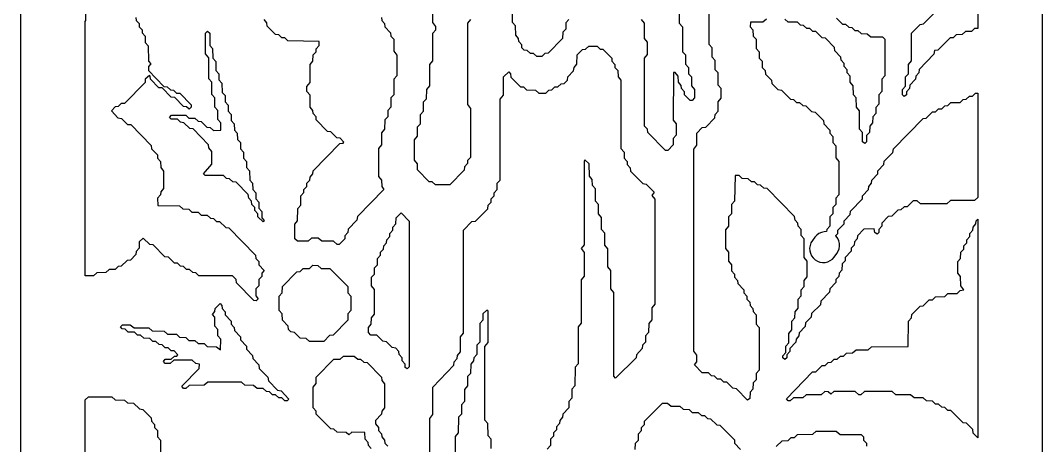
# Model space of a CAD drawing. Header units: millimetres. Extents: x 10 to 410, y 18 to 283.
# Drawn here: x 79 to 142.3, y 66.9 to 93.2 of the extents above; entities that cross this region are included whole.
import ezdxf

# ---------------------------------------------------------------- set-up
doc = ezdxf.new("R2010")
doc.units = ezdxf.units.MM
doc.layers.add('CUT', color=1, linetype='Continuous')

msp = doc.modelspace()

# ---------------------------------------------------------------- linework, layer by layer
at = {"layer": 'CUT'}
for points in [[(121.134, 21), (129.134, 21), (129.134, 24), (142.2679, 24), (142.2679, 144), (129.134, 144), (129.134, 147), (121.134, 147), (121.134, 144), (100.134, 144), (100.134, 147), (92.134, 147), (92.134, 144), (79, 144), (79, 24), (92.134, 24), (92.134, 21), (100.134, 21), (100.134, 24), (121.134, 24)], [(93.6971, 81.0228), (93.6891, 81.2133), (93.5071, 81.4105), (93.4991, 81.6011), (93.3171, 81.7982), (93.3091, 81.9888), (93.1271, 82.1859), (93.1036, 82.4001), (92.3484, 83.1706), (92.138, 83.1954), (91.9445, 83.3808), (91.758, 83.3892), (91.5645, 83.5746), (90.4416, 83.5803), (90.3246, 83.6847), (90.8446, 84.2942), (90.8446, 85.0628), (90.6572, 85.2877), (90.6492, 85.4783), (89.6885, 86.4663), (89.4781, 86.491), (89.1185, 86.854), (88.9081, 86.8787), (88.7146, 87.0641), (88.3381, 87.0726), (88.2273, 87.1855), (88.3517, 87.3276), (89.2312, 87.3248), (89.4247, 87.1394), (89.8012, 87.131), (89.9947, 86.9456), (90.1812, 86.9371), (90.5407, 86.5741), (90.7512, 86.5494), (90.9447, 86.364), (91.409, 86.3987), (91.4091, 86.8353), (91.2246, 87.0457), (91.2192, 87.6107), (91.0346, 87.8211), (91.0292, 88.3862), (90.8446, 88.5966), (90.8392, 89.3555), (90.6546, 89.5659), (90.6546, 90.8787), (90.4646, 91.1168), (90.4646, 92.3921), (90.5761, 92.5162), (90.7146, 92.3921), (90.7201, 91.6332), (90.8946, 91.4473), (90.91, 90.8577), (91.0946, 90.6474), (91.1, 90.0823), (91.282, 89.8852), (91.29, 89.5007), (91.472, 89.3036), (91.48, 88.7253), (91.662, 88.5281), (91.67, 88.1437), (91.852, 87.9466), (91.86, 87.5621), (92.042, 87.365), (92.05, 86.9805), (92.232, 86.7834), (92.24, 86.3989), (92.422, 86.2018), (92.43, 85.8174), (92.6119, 85.6202), (92.62, 85.2358), (92.8019, 85.0386), (92.81, 84.6542), (92.9919, 84.4571), (93, 84.0726), (93.1819, 83.8755), (93.19, 83.2972), (93.3719, 83.1), (93.38, 82.7156), (93.5619, 82.5184), (93.57, 82.134), (93.7519, 81.9369), (93.7599, 81.5524), (93.9419, 81.3553), (93.9499, 80.9708), (94.0945, 80.8013), (94.0231, 80.718)], [(102.5592, 81.275), (103.0642, 80.7605), (103.0642, 71.7307), (102.9392, 71.6038), (102.8242, 71.7062), (102.8088, 71.908), (102.6268, 72.1051), (102.6188, 72.2957), (102.4368, 72.4929), (102.4288, 72.6834), (102.2281, 72.896), (102.0063, 72.9285), (101.6581, 73.2837), (101.4363, 73.3162), (101.0642, 73.6877), (100.6877, 73.6962), (100.5343, 73.8631), (100.5369, 74.1824), (100.7188, 74.3796), (100.7269, 74.764), (100.9143, 74.9889), (100.9143, 76.5329), (100.7269, 76.7578), (100.7269, 77.2842), (100.9088, 77.4813), (100.9169, 77.8658), (101.0988, 78.0629), (101.1069, 78.4474), (101.2888, 78.6445), (101.2969, 78.8351), (101.4788, 79.0322), (101.4869, 79.2228), (101.6688, 79.4199), (101.6768, 79.6105), (101.8588, 79.8077), (101.8668, 79.9982), (102.0488, 80.1954), (102.0568, 80.386), (102.2388, 80.5831), (102.2468, 80.9676)], [(128.2333, 71.4367), (128.6168, 71.816), (128.8033, 71.8244), (128.9968, 72.0098), (129.1832, 72.0183), (129.3768, 72.2037), (129.5632, 72.2121), (129.7568, 72.3975), (129.9432, 72.406), (130.1368, 72.5914), (130.5132, 72.5999), (130.7203, 72.788), (131.4632, 72.7937), (131.6703, 72.9818), (133.9537, 73.0014), (133.9732, 74.5569), (134.1577, 74.7673), (134.1732, 74.9691), (134.6852, 75.4915), (134.883, 75.5078), (135.2551, 75.8793), (135.453, 75.8955), (135.6466, 76.0809), (136.213, 76.0893), (136.4066, 76.2748), (136.973, 76.2832), (137.1665, 76.4686), (137.3874, 76.5114), (137.2057, 76.7578), (137.1976, 77.3361), (137.0157, 77.5333), (137.0157, 78.2535), (137.1976, 78.4506), (137.2057, 78.8351), (137.3876, 79.0322), (137.3957, 79.2228), (137.5776, 79.4199), (137.5857, 79.6105), (137.7676, 79.8077), (137.7756, 79.9982), (137.9576, 80.1954), (137.9656, 80.386), (138.1476, 80.5831), (138.1556, 80.7737), (138.2679, 80.8864), (138.2679, 67.3342), (137.973, 67.6351), (137.9421, 67.8605), (137.5669, 68.2433), (137.3451, 68.2758), (136.593, 69.035), (136.4066, 69.0435), (136.213, 69.2289), (136.0266, 69.2374), (135.833, 69.4228), (135.6466, 69.4312), (135.453, 69.6166), (135.0766, 69.6251), (134.883, 69.8105), (134.3166, 69.8189), (134.0947, 70.0101), (133.1767, 70.0128), (132.9547, 70.2039), (131.2518, 70.2039), (131.0163, 70.0101), (130.8967, 70.0128), (130.6748, 70.2039), (129.3518, 70.2039), (129.1583, 70.0529), (128.9932, 70.1982), (128.7818, 70.2039), (128.5599, 70.0128), (127.6419, 70.0101), (127.4199, 69.8189), (126.8535, 69.8105), (126.6464, 69.6224), (126.5269, 69.6251), (126.4134, 69.7512), (128.0354, 71.4205)], [(99.2617, 74.6253), (98.3623, 73.7039), (98.1405, 73.6714), (97.7809, 73.3084), (96.9014, 73.3057), (96.6943, 73.4938), (96.3179, 73.5023), (95.9583, 73.8653), (95.7365, 73.8978), (95.597, 74.0438), (95.5735, 74.2579), (95.2171, 74.6253), (95.209, 75.0098), (95.0245, 75.2202), (95.0245, 76.1078), (95.209, 76.3182), (95.2171, 76.7026), (96.1164, 77.624), (96.3143, 77.6402), (96.5079, 77.8256), (96.8843, 77.8341), (97.0914, 78.0222), (97.4009, 78.0195), (97.6229, 77.8284), (98.1474, 77.8284), (99.2617, 76.7026), (99.2698, 76.3182), (99.4543, 76.1078), (99.4543, 75.2202), (99.2698, 75.0098)], [(91.4091, 73.4589), (91.2272, 73.656), (91.2192, 74.0405), (91.0346, 74.2508), (91.0292, 74.8159), (90.8846, 74.9855), (91.0292, 75.155), (91.0446, 75.3568), (91.3631, 75.6503), (91.472, 75.5394), (91.48, 75.3489), (91.662, 75.1517), (91.67, 74.9611), (92.042, 74.5701), (92.05, 74.3796), (92.232, 74.1824), (92.24, 73.9918), (92.6119, 73.6008), (92.62, 73.4103), (92.9919, 73.0192), (93, 72.8287), (93.3719, 72.4377), (93.38, 72.2471), (93.7519, 71.8561), (93.7755, 71.6419), (94.3145, 71.0919), (94.3454, 70.8665), (94.9106, 70.2898), (95.1324, 70.2573), (95.6118, 69.738), (95.501, 69.6251), (95.3679, 69.6251), (95.1744, 69.8105), (94.9879, 69.8189), (94.7944, 70.0044), (94.6079, 70.0128), (94.4144, 70.1982), (94.228, 70.2067), (94.0344, 70.3921), (93.658, 70.4005), (93.436, 70.5917), (92.898, 70.5944), (92.6761, 70.7855), (90.5931, 70.7855), (90.3712, 70.5944), (89.4531, 70.5917), (89.2312, 70.4005), (89.0981, 70.4005), (88.9873, 70.5399), (90.0637, 71.6419), (90.0791, 71.9083), (89.8581, 71.9514), (89.6362, 72.1425), (88.5032, 72.1425), (88.2677, 71.9487), (87.9582, 71.9514), (87.8473, 72.0643), (87.9582, 72.2037), (88.3346, 72.2121), (88.5281, 72.3975), (88.6862, 72.4003), (88.7493, 72.4894), (88.5246, 72.7184), (88.3381, 72.7269), (88.1446, 72.9123), (87.9582, 72.9207), (87.7646, 73.1061), (87.5782, 73.1146), (87.3846, 73.3), (87.1982, 73.3084), (87.0046, 73.4938), (86.6282, 73.5023), (86.4347, 73.6877), (86.2482, 73.6962), (86.0547, 73.8816), (85.6782, 73.89), (85.4847, 74.0754), (85.2982, 74.0839), (85.1874, 74.2232), (85.3118, 74.3389), (85.7978, 74.3389), (86.0333, 74.145), (86.9377, 74.145), (87.1448, 73.9569), (87.9012, 73.9484), (88.0948, 73.763), (88.6612, 73.7546), (88.8548, 73.5692), (89.2312, 73.5607), (89.4247, 73.3753), (89.8012, 73.3668), (89.9947, 73.1814), (90.3712, 73.173), (90.5647, 72.9876), (91.1311, 72.9791), (91.3739, 72.7935)]]:
    msp.add_lwpolyline(points, close=True, dxfattribs=at)
for points in [[(138.2679, 99.9157), (138.2679, 92.6892), (138.0631, 92.6861), (137.8696, 92.5007), (137.4932, 92.4922), (137.2996, 92.3068), (136.9232, 92.2984), (136.7296, 92.113), (136.5432, 92.1045), (135.7911, 91.3453), (135.5726, 91.3153), (135.5431, 91.0923), (134.6241, 90.1546), (134.6006, 89.9404), (134.4186, 89.7432), (134.4106, 89.5526), (134.0541, 89.1852), (134.0306, 88.9711), (133.8486, 88.7739), (133.8406, 88.5833), (133.6932, 88.4802), (133.5958, 88.5833), (133.5958, 88.9159), (133.7777, 89.113), (133.7858, 89.6913), (133.9677, 89.8884), (133.9758, 90.4667), (134.1632, 90.6916), (134.1658, 92.4054), (134.6852, 92.939), (134.907, 92.9715), (135.6622, 93.7421)], [(106.8615, 93.236), (106.6741, 93.0111), (106.6741, 87.9776), (106.8641, 87.7395), (106.8615, 84.7061), (106.6795, 84.509), (106.6715, 84.3184), (106.4895, 84.1212), (106.4741, 83.9194), (105.5707, 83.0015), (104.6912, 82.9988), (104.4841, 83.1869), (104.2976, 83.1954), (103.5768, 83.9307), (103.5687, 84.3151), (103.3842, 84.5255), (103.3842, 85.8008), (103.5687, 86.0112), (103.5768, 86.5895), (103.7587, 86.7867), (103.7668, 87.365), (103.9487, 87.5621), (103.9568, 88.1404), (104.1387, 88.3376), (104.1468, 88.9159), (104.3342, 89.1407), (104.3342, 90.4535), (104.5242, 90.6916), (104.5242, 92.3921), (104.7087, 92.6025), (104.7141, 92.8173), (104.5242, 93.0554), (104.5045, 94.8049)], [(86.1522, 93.3747), (86.1602, 93.1841), (86.3422, 92.9869), (86.3502, 92.7964), (86.5322, 92.5992), (86.5402, 92.4086), (86.7221, 92.2115), (86.7302, 91.8271), (86.9147, 91.6167), (86.9202, 90.6639), (87.0647, 90.4943), (86.9202, 90.3248), (86.9202, 90.0823), (87.8808, 89.0943), (88.0912, 89.0696), (88.2848, 88.8842), (88.4712, 88.8757), (88.6648, 88.6903), (88.8627, 88.6741), (89.5646, 87.9578), (89.572, 87.8079), (89.4497, 87.6943), (89.2846, 87.8396), (89.0867, 87.8558), (88.5486, 88.4049), (88.3267, 88.4374), (87.7646, 89.0027), (87.5667, 89.019), (87.0547, 89.5414), (87.0391, 89.7436), (86.9793, 89.7832), (86.7302, 89.5494), (86.7147, 89.3475), (85.4428, 88.0497), (85.2449, 88.0334), (85.0513, 87.848), (84.8649, 87.8396), (84.6355, 87.5864), (85.0309, 87.1557), (85.2528, 87.1232), (85.6249, 86.7517), (85.8228, 86.7355), (87.0947, 85.4376), (87.1102, 85.2358), (87.4747, 84.856), (87.4902, 84.6542), (87.6721, 84.4571), (87.6802, 84.0726), (87.8647, 83.8622), (87.8647, 82.7807), (87.6802, 82.5704), (87.6721, 82.3798), (87.4902, 82.1826), (87.5042, 81.7251), (88.8377, 81.7056), (89.0448, 81.5175), (89.4212, 81.509), (89.6147, 81.3236), (89.9912, 81.3151), (90.1847, 81.1297), (90.5612, 81.1213), (90.7547, 80.9359), (90.9411, 80.9274), (91.1347, 80.742), (91.3211, 80.7336), (91.7047, 80.3543), (91.9026, 80.3381), (93.5545, 78.6525), (93.57, 78.4506), (93.7519, 78.2535), (93.7599, 78.0629), (94.0945, 77.6995), (93.9499, 77.53), (93.9419, 77.3394), (93.7599, 77.1423), (93.7519, 76.7578), (93.57, 76.5607), (93.57, 76.1243), (93.7119, 75.9415), (93.6011, 75.8286), (93.4565, 75.8364), (92.3746, 76.9404), (92.3591, 77.1423), (92.1345, 77.3711), (90.0481, 77.3795), (89.8545, 77.5649), (89.6681, 77.5734), (89.4746, 77.7588), (89.2881, 77.7672), (89.0946, 77.9527), (88.9081, 77.9611), (88.7146, 78.1465), (88.5281, 78.155), (88.1686, 78.518), (87.9467, 78.5505), (87.2186, 79.2934), (87.0082, 79.3181), (86.5997, 79.7024), (86.3502, 79.4686), (86.3422, 79.0841), (86.1602, 78.887), (86.1448, 78.6852), (85.8113, 78.3488), (85.6009, 78.3241), (85.2413, 77.9611), (85.0549, 77.9527), (84.8613, 77.7672), (84.4849, 77.7588), (84.2914, 77.5734), (83.7249, 77.5649), (83.5314, 77.3795), (83, 77.3795), (83, 93.1277), (83.0494, 93.1841), (83.0549, 93.943)], [(112.9413, 93.236), (112.7593, 93.0389), (112.7513, 92.6544), (112.5693, 92.4573), (112.5539, 92.0616), (111.6619, 91.1514), (111.464, 91.1352), (111.2705, 90.9498), (110.961, 90.9471), (110.7539, 91.1352), (110.5674, 91.1437), (110.3739, 91.3291), (110.1874, 91.3375), (110.0366, 91.4913), (110.0285, 91.6818), (109.8466, 91.879), (109.8385, 92.0696), (109.6566, 92.2667), (109.6485, 92.845), (109.464, 93.0554), (109.4585, 93.8143)], [(119.7836, 94.1743), (119.7836, 93.0179), (119.9736, 92.7798), (119.9791, 91.2455), (120.161, 91.0483), (120.1691, 90.47), (120.351, 90.2729), (120.3591, 89.8884), (120.541, 89.6913), (120.5436, 89.1407), (120.731, 88.9159), (120.7336, 88.4027), (120.5802, 88.2357), (120.4471, 88.2357), (120.1136, 88.5721), (120.0982, 88.7739), (119.9162, 88.9711), (119.9082, 89.1616), (119.7262, 89.3588), (119.7182, 89.7432), (119.5175, 89.9558), (119.4233, 89.9584), (119.4037, 87.0082), (119.5911, 86.7834), (119.5937, 86.0764), (119.4091, 85.866), (119.4011, 85.4816), (119.0717, 85.1417), (118.9271, 85.134), (117.8337, 86.2457), (117.8183, 86.4476), (117.6363, 86.6447), (117.6337, 90.8412), (117.8237, 91.0793), (117.8237, 91.848), (117.6363, 92.0728), (117.6337, 93.0111), (117.4463, 93.236)], [(125.172, 93.2734), (124.95, 93.0823), (124.1939, 93.074), (124.1589, 92.7964), (124.3409, 92.5992), (124.3489, 92.2148), (124.5309, 92.0176), (124.5389, 91.4393), (124.7209, 91.2422), (124.7289, 90.8577), (124.9109, 90.6606), (124.9189, 90.2762), (125.1009, 90.079), (125.1244, 89.8648), (125.4809, 89.4974), (125.5044, 89.2833), (125.8796, 88.9005), (126.1014, 88.868), (126.6635, 88.3026), (126.85, 88.2941), (127.0435, 88.1087), (127.2299, 88.1003), (127.4235, 87.9149), (127.6099, 87.9064), (127.9695, 87.5434), (128.1914, 87.5109), (128.7033, 86.9885), (128.7188, 86.7867), (129.0907, 86.3957), (129.0988, 86.2051), (129.2807, 86.0079), (129.2888, 85.6235), (129.4707, 85.4264), (129.4733, 84.6819), (129.6633, 84.4438), (129.6633, 82.393), (129.4788, 82.1826), (129.4707, 81.7982), (129.2888, 81.6011), (129.2807, 81.2166), (129.0988, 81.0195), (129.0907, 80.4412), (128.9088, 80.244), (128.9031, 80.1101), (128.7424, 80.1035), (128.5805, 80.0643), (128.4293, 79.9943), (128.2946, 79.8961), (128.1817, 79.7736), (128.0182, 79.5568), (127.9314, 79.4146), (127.874, 79.2582), (127.8482, 79.0935), (127.855, 78.9271), (127.8942, 78.7651), (127.9642, 78.6139), (128.0624, 78.4793), (128.1849, 78.3663), (128.3272, 78.2795), (128.4836, 78.2221), (128.6482, 78.1963), (128.8147, 78.2032), (128.9767, 78.2423), (129.1279, 78.3123), (129.2625, 78.4105), (129.3754, 78.5331), (129.5389, 78.7498), (129.6257, 78.892), (129.6831, 79.0485), (129.7089, 79.2131), (129.7021, 79.3796), (129.6629, 79.5415), (129.5929, 79.6927), (129.4947, 79.8274), (129.4614, 79.8581), (129.5979, 80.0015), (129.6059, 80.1921), (129.9779, 80.5831), (129.9859, 80.7737), (130.3579, 81.1647), (130.3733, 81.3665), (131.1178, 82.134), (131.1259, 82.3246), (131.4978, 82.7156), (131.5059, 82.9062), (131.6878, 83.1033), (131.6959, 83.2939), (132.0678, 83.6849), (132.0758, 83.8755), (132.4478, 84.2665), (132.4632, 84.4683), (133.0022, 85.0183), (133.0332, 85.2438), (134.8752, 87.1232), (135.073, 87.1394), (135.4566, 87.5187), (135.643, 87.5272), (135.8366, 87.7126), (136.023, 87.721), (136.2166, 87.9064), (136.403, 87.9149), (136.5965, 88.1003), (137.163, 88.1087), (137.3565, 88.2941), (137.543, 88.3026), (137.7365, 88.488), (137.9229, 88.4965), (138.1165, 88.6819), (138.2679, 88.6887), (138.2679, 82.2178), (138.2531, 82.2176), (138.0596, 82.0322), (136.5716, 82.0295), (136.3361, 81.8356), (134.7102, 81.8356), (134.5031, 82.0237), (134.2633, 82.0237), (133.8797, 81.6445), (133.6933, 81.636), (133.4997, 81.4506), (133.3133, 81.4422), (132.9412, 81.0707), (132.7193, 81.0382), (132.3287, 80.6318), (132.3206, 80.4412), (132.1387, 80.244), (132.1306, 80.0534), (132.0218, 79.9426), (131.8858, 80.0534), (131.8429, 80.2791), (131.1994, 80.2627), (130.8087, 79.8563), (130.8007, 79.6657), (130.6187, 79.4686), (130.6107, 79.278), (130.4287, 79.0809), (130.4207, 78.8903), (130.0487, 78.4993), (130.0407, 78.3087), (129.8588, 78.1116), (129.8507, 77.7271), (129.6688, 77.53), (129.6607, 77.3394), (129.4788, 77.1423), (129.4707, 76.9517), (129.0988, 76.5607), (129.0833, 76.3588), (128.5443, 75.8088), (128.5134, 75.5834), (127.9743, 75.0334), (127.9508, 74.8192), (127.5943, 74.4518), (127.5708, 74.2376), (127.1988, 73.8466), (127.1908, 73.656), (127.0088, 73.4589), (127.0008, 73.2683), (126.6289, 72.8773), (126.6208, 72.6867), (126.4389, 72.4896), (126.4308, 72.299), (126.3084, 72.1854), (126.186, 72.299), (126.1834, 72.4244), (126.368, 72.6348), (126.376, 73.0192), (126.558, 73.2164), (126.566, 73.7947), (126.7534, 74.0196), (126.756, 74.5701), (126.938, 74.7673), (126.946, 75.1517), (127.1334, 75.3766), (127.136, 75.9272), (127.318, 76.1243), (127.326, 76.5087), (127.508, 76.7059), (127.516, 77.0903), (127.7034, 77.3152), (127.7034, 78.2777), (127.5134, 78.5158), (127.508, 79.6624), (127.326, 79.8596), (127.318, 80.244), (127.136, 80.4412), (127.128, 80.6318), (126.946, 80.8289), (126.9225, 81.0431), (125.2173, 82.7829), (125.0069, 82.8076), (124.8134, 82.993), (124.6269, 83.0015), (124.4334, 83.1869), (124.247, 83.1954), (124.0534, 83.3808), (123.677, 83.3892), (123.4834, 83.5746), (123.2439, 83.5748), (123.2035, 82.0053), (123.019, 81.7949), (123.0109, 81.2166), (122.829, 81.0195), (122.8209, 80.4412), (122.6335, 80.2163), (122.6335, 79.0599), (122.8209, 78.8351), (122.8235, 78.2845), (123.0109, 78.0596), (123.019, 77.6752), (123.2009, 77.4781), (123.209, 77.2875), (123.3909, 77.0903), (123.399, 76.8998), (123.7709, 76.5087), (123.779, 76.3182), (123.9609, 76.121), (123.9689, 75.9304), (124.1509, 75.7333), (124.1589, 75.5427), (124.3409, 75.3456), (124.3489, 75.155), (124.5309, 74.9579), (124.5389, 74.3796), (124.7235, 74.1692), (124.7235, 71.5368), (124.5389, 71.3264), (124.5309, 70.942), (124.3489, 70.7448), (124.3409, 70.3604), (124.1589, 70.1633), (124.1509, 69.7788), (124.0035, 69.6757), (123.3174, 70.3758), (123.0956, 70.4083), (122.7235, 70.7798), (122.537, 70.7882), (122.3435, 70.9737), (122.157, 70.9821), (121.9635, 71.1675), (121.777, 71.176), (121.5835, 71.3614), (121.2071, 71.3698), (120.7236, 71.8592), (120.8582, 72.0532), (120.8636, 72.4619), (120.6736, 72.7), (120.6736, 85.2193), (120.8636, 85.4574), (120.8662, 86.2018), (121.2071, 86.5494), (121.4175, 86.5741), (121.9826, 87.1508), (122.0062, 87.365), (122.1881, 87.5621), (122.1962, 88.1404), (122.3836, 88.3653), (122.3781, 88.9678), (122.1936, 89.1782), (122.1881, 89.9371), (122.0062, 90.1342), (121.9981, 90.7125), (121.8162, 90.9097), (121.8081, 91.488), (121.6236, 91.6983), (121.6236, 93.7492)], [(101.3517, 93.3747), (101.3597, 93.1841), (101.5417, 92.9869), (101.5497, 92.7964), (101.9142, 92.4166), (101.9297, 92.2148), (102.1116, 92.0176), (102.1142, 91.2732), (102.3042, 91.0351), (102.3042, 89.7597), (102.1197, 89.5494), (102.1116, 88.5833), (101.9297, 88.3862), (101.9216, 87.8079), (101.7397, 87.6107), (101.7316, 87.2263), (101.5497, 87.0292), (101.5417, 86.4509), (101.3543, 86.226), (101.3517, 85.4816), (101.1643, 85.2567), (101.1643, 83.5188), (101.3517, 83.2939), (101.3597, 82.9094), (101.5016, 82.7267), (99.8553, 81.0431), (99.8317, 80.8289), (99.2853, 80.2676), (99.2617, 80.0534), (99.0798, 79.8563), (99.0717, 79.6657), (98.7309, 79.3181), (98.5978, 79.3181), (98.3759, 79.5093), (97.6478, 79.512), (97.4259, 79.7031), (97.0245, 79.6974), (96.8174, 79.5093), (96.1414, 79.5093), (95.977, 79.6657), (95.9744, 80.5666), (96.159, 80.777), (96.1644, 81.5359), (96.349, 81.7463), (96.357, 82.3246), (96.539, 82.5217), (96.547, 82.7123), (96.729, 82.9094), (96.737, 83.1), (96.919, 83.2972), (96.927, 83.4877), (97.109, 83.6849), (97.117, 83.8755), (98.7764, 85.5723), (98.9739, 85.5884), (99.0137, 85.6474), (98.7842, 85.901), (98.5864, 85.9172), (98.2143, 86.2887), (98.0164, 86.3049), (97.3144, 87.0212), (97.299, 87.223), (97.117, 87.4202), (97.109, 87.6107), (96.927, 87.8079), (96.9244, 88.5523), (96.737, 88.7772), (96.7344, 89.0965), (96.9244, 89.3346), (96.927, 90.4667), (97.109, 90.6639), (97.117, 91.0483), (97.299, 91.2455), (97.307, 91.436), (97.4889, 91.6332), (97.4888, 91.876), (95.5579, 91.9191), (95.3644, 92.1045), (95.1779, 92.113), (94.9844, 92.2984), (94.7865, 92.3146), (94.2745, 92.837), (94.2591, 93.0389), (94.0771, 93.236)], [(129.5213, 93.3268), (129.8934, 92.9553), (130.0798, 92.9468), (130.2734, 92.7614), (130.4598, 92.7529), (130.6534, 92.5675), (130.8398, 92.5591), (131.0334, 92.3737), (131.4098, 92.3652), (131.6317, 92.1741), (132.3598, 92.1714), (132.5106, 92.0176), (132.5132, 89.7597), (132.3287, 89.5494), (132.3232, 88.7904), (132.1387, 88.5801), (132.1306, 88.0018), (131.9487, 87.8046), (131.9406, 87.4202), (131.7587, 87.223), (131.7506, 86.8386), (131.5687, 86.6414), (131.5607, 86.257), (131.3787, 86.0599), (131.3707, 85.6754), (131.2733, 85.5723), (131.1259, 85.6754), (131.1178, 86.2537), (130.9359, 86.4509), (130.9333, 87.583), (130.7459, 87.8079), (130.7378, 88.3862), (130.5559, 88.5833), (130.5533, 89.1339), (130.3659, 89.3588), (130.3579, 89.7432), (130.1759, 89.9404), (130.1679, 90.1309), (129.9859, 90.3281), (129.9779, 90.5187), (129.7959, 90.7158), (129.7879, 90.9064), (129.4159, 91.2974), (129.3924, 91.5116), (128.8272, 92.0882), (128.6168, 92.113), (128.2333, 92.4922), (128.0468, 92.5007), (127.8533, 92.6861), (127.6668, 92.6945), (127.4733, 92.88), (127.2869, 92.8884), (127.0933, 93.0738), (126.5269, 93.0823), (126.3049, 93.2734)], [(104.3342, 64.1701), (104.3342, 68.5472), (104.5242, 68.7853), (104.5242, 70.4858), (105.8332, 71.8358), (105.8567, 72.0499), (106.0387, 72.2471), (106.0467, 72.4377), (106.2341, 72.6625), (106.2341, 73.5876), (106.4241, 73.8257), (106.4267, 80.1921), (106.9461, 80.7258), (107.1679, 80.7583), (107.9231, 81.5288), (107.9466, 81.743), (108.1286, 81.9401), (108.1366, 82.1307), (108.3186, 82.3279), (108.3266, 82.5184), (108.5086, 82.7156), (108.5166, 83.1), (108.6986, 83.2972), (108.704, 88.321), (108.894, 88.5591), (108.8966, 89.6913), (109.2226, 89.996), (109.3314, 89.8852), (109.355, 89.671), (109.9441, 89.078), (110.1305, 89.0696), (110.3241, 88.8842), (110.8905, 88.8757), (111.084, 88.6903), (111.5138, 88.6903), (111.7074, 88.8757), (111.8938, 88.8842), (112.0874, 89.0696), (112.2738, 89.078), (112.4673, 89.2634), (112.6538, 89.2719), (112.8629, 89.4771), (112.8865, 89.6913), (113.2429, 90.0587), (113.2665, 90.2729), (113.4484, 90.47), (113.4565, 91.0483), (113.7859, 91.3881), (113.9837, 91.4044), (114.1908, 91.5925), (114.6904, 91.5898), (114.8839, 91.4044), (115.0568, 91.3987), (115.6012, 90.8545), (115.6092, 90.6639), (115.7912, 90.4667), (115.7992, 90.2762), (115.9812, 90.079), (115.9892, 89.6946), (116.1738, 89.4842), (116.1738, 85.2635), (116.3612, 85.0386), (116.3692, 84.6542), (116.5512, 84.4571), (116.5592, 84.2665), (116.7411, 84.0693), (116.7647, 83.8551), (117.5199, 83.0846), (117.7417, 83.0521), (118.2237, 82.546), (118.0744, 82.3522), (118.2637, 82.1175), (118.2637, 75.6079), (118.0791, 75.3975), (118.0737, 74.6386), (117.8891, 74.4282), (117.8837, 73.8631), (117.6992, 73.6528), (117.6911, 73.2683), (117.5092, 73.0712), (117.4937, 72.8693), (117.1292, 72.4896), (117.1137, 72.2877), (115.8338, 71.0327), (115.7338, 71.1491), (115.7338, 76.3391), (115.5438, 76.5772), (115.5438, 77.6961), (115.3538, 77.9342), (115.3538, 79.0531), (115.1664, 79.278), (115.1638, 80.0224), (114.9764, 80.2473), (114.9738, 80.9918), (114.7864, 81.2166), (114.7784, 81.7949), (114.5964, 81.9921), (114.5884, 82.7642), (114.4064, 82.9614), (114.3984, 83.3458), (114.2164, 83.5429), (114.2084, 84.3151), (113.9345, 84.5442), (113.8938, 84.4812), (113.8938, 79.2912), (113.7045, 79.0565), (113.8938, 78.8218), (113.8938, 77.3526), (113.7038, 77.1145), (113.7038, 74.4447), (113.5139, 74.2066), (113.5139, 71.9245), (113.3293, 71.7141), (113.3239, 70.5675), (113.1393, 70.3571), (113.1339, 69.792), (112.9493, 69.5817), (112.9413, 69.1972), (112.5693, 68.8062), (112.5613, 68.6156), (112.3793, 68.4185), (112.3713, 68.2279), (112.1893, 68.0308), (112.1813, 67.8402), (111.9993, 67.6431), (111.9913, 67.4525), (111.8094, 67.2553), (111.8013, 66.8709), (111.6139, 66.646)], [(108.1366, 66.677), (108.1286, 67.2553), (107.944, 67.4657), (107.9386, 68.2246), (107.754, 68.435), (107.754, 73.006), (107.944, 73.2441), (107.944, 75.1759), (107.8786, 75.2436), (107.6295, 75.0098), (107.6215, 74.6253), (107.4395, 74.4282), (107.4315, 73.2683), (107.2495, 73.0712), (107.2415, 72.4929), (107.0595, 72.2957), (107.0515, 72.1051), (106.8695, 71.908), (106.8615, 71.3297), (106.6795, 71.1326), (106.6715, 70.5543), (106.4841, 70.3294), (106.4815, 69.585), (106.2995, 69.3878), (106.2915, 68.8095), (106.1095, 68.6124), (106.1041, 67.6596), (105.9141, 67.4215), (105.9141, 65.1394)], [(100.7188, 66.6738), (100.5369, 66.8709), (100.5288, 67.0615), (100.3469, 67.2586), (100.3248, 67.6642), (99.5228, 67.6837), (99.3293, 67.5327), (99.1642, 67.678), (98.5978, 67.6865), (98.4043, 67.8719), (98.2064, 67.8881), (97.3144, 68.7982), (97.299, 69.0001), (97.117, 69.1972), (97.1144, 70.4858), (97.299, 70.6962), (97.3144, 71.0919), (98.4078, 72.2037), (98.7842, 72.2121), (98.9914, 72.4003), (99.6673, 72.4003), (99.8744, 72.2121), (100.0473, 72.2064), (100.2544, 72.0183), (100.4523, 72.002), (101.3443, 71.0919), (101.3597, 70.8901), (101.5417, 70.6929), (101.5417, 69.1972), (101.3597, 69.0001), (101.3443, 68.7982), (100.9797, 68.4185), (100.9743, 68.2037), (101.1617, 67.9789), (101.1697, 67.7883), (101.3517, 67.5911), (101.3597, 67.4006), (101.5417, 67.2034), (101.5497, 67.0128), (101.7316, 66.8157)], [(83, 64.0207), (83, 69.6952), (83.0148, 69.6919), (83.2219, 69.8801), (84.6578, 69.8801), (84.8649, 69.6919), (85.4313, 69.6835), (85.6249, 69.4981), (86.0013, 69.4896), (86.3609, 69.1266), (86.5827, 69.0941), (87.0947, 68.5717), (87.1102, 68.3699), (87.2921, 68.1727), (87.3002, 67.9821), (87.4821, 67.785), (87.4902, 67.4006), (87.6721, 67.2034), (87.6944, 65.6345)], [(117.0583, 66.6251), (117.0663, 67.0096), (117.2483, 67.2067), (117.2563, 67.5911), (117.4383, 67.7883), (117.4463, 67.9789), (117.6283, 68.176), (117.6363, 68.3666), (118.7507, 69.4924), (119.0602, 69.4896), (119.2822, 69.2985), (119.8202, 69.2958), (120.0137, 69.1104), (120.3902, 69.1019), (120.5837, 68.9165), (120.9602, 68.908), (121.1537, 68.7226), (121.3401, 68.7142), (121.5337, 68.5288), (121.7201, 68.5203), (122.1037, 68.141), (122.3015, 68.1248), (123.1935, 67.2147), (123.209, 67.0128), (123.5809, 66.6218)], [(125.7873, 66.8003), (126.1469, 67.1633), (126.5233, 67.1717), (126.7169, 67.3571), (126.9033, 67.3656), (127.0969, 67.551), (128.0433, 67.5595), (128.2504, 67.7476), (129.4963, 67.7476), (129.7318, 67.5537), (131.0298, 67.551), (131.1807, 67.3973), (131.1887, 67.2067), (131.3707, 67.0096), (131.3787, 66.819)]]:
    msp.add_lwpolyline(points, dxfattribs=at)

doc.saveas('drawing.dxf')
